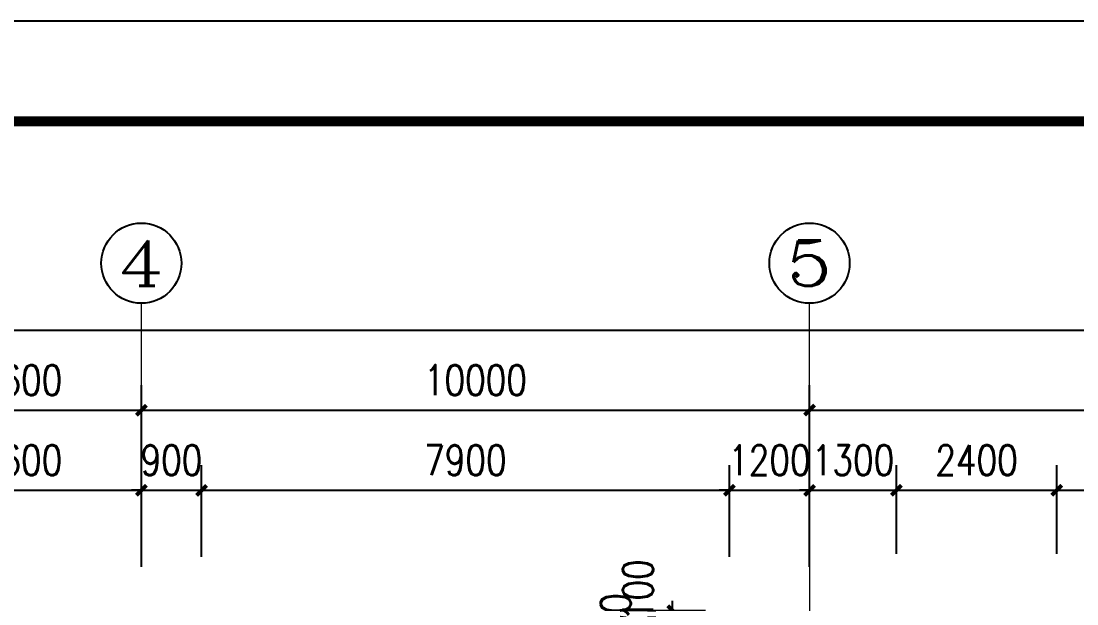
# Model space of a CAD drawing. Extents: x 1417642 to 3570900, y 124798 to 1191112.
# Drawn here: x 1455579 to 1471381, y 625174 to 633898 of the extents above; entities that cross this region are included whole.
import ezdxf
from ezdxf.enums import TextEntityAlignment as Align

# ---------------------------------------------------------------- set-up
doc = ezdxf.new("R2010")
doc.units = 0
doc.header["$LTSCALE"] = 1000
doc.header["$MEASUREMENT"] = 0
doc.linetypes.add('DOTE', pattern=[2.42, 2, -0.2, 0.02, -0.2])
doc.layers.get('0').update_dxf_attribs({"linetype": 'CONTINUOUS'})
doc.layers.get('Defpoints').update_dxf_attribs({"linetype": 'CONTINUOUS'})
for name, color, linetype in [('AXIS', 3, 'CONTINUOUS'), ('AXIS_TEXT', 7, 'CONTINUOUS'), ('DOTE', 1, 'DOTE'), ('PUB_DIM', 3, 'CONTINUOUS'), ('PUB_TITLE', 4, 'CONTINUOUS')]:
    doc.layers.add(name, color=color, linetype=linetype)
doc.styles.add('_TCH_AXIS', font='COMPLEX', dxfattribs={"bigfont": 'GBCBIG'})
doc.styles.add('DIM_FONT', font='SIMPLEX.shx', dxfattribs={"width": 0.8})
doc.dimstyles.new('DIMN150', dxfattribs={"dimscale": 1.5, "dimtxt": 300, "dimasz": 100, "dimexe": 250, "dimexo": 300, "dimgap": 150, "dimtad": 1, "dimdec": 0, "dimzin": 0, "dimdsep": 46, "dimtxsty": 'DIM_FONT', "dimblk": 'ARCHTICK', "dimcen": 0.09, "dimdle": 1.5, "dimclrt": 7, "dimazin": 2, "dimtfac": 1, "dimtdec": 0, "dimtix": 1, "dimtmove": 2, "dimatfit": 3, "dimldrblk": 'ARCHTICK', "dimfxl": 1, "dimtolj": 1, "dimtzin": 0, "dimarcsym": 0})

# ---------------------------------------------------------------- blocks, each defined once
blk = doc.blocks.new('_ArchTick')
at = {"color": 0, "linetype": 'ByBlock', "const_width": 0.4}
blk.add_lwpolyline([(-0.5, -0.5), (0.5, 0.5)], dxfattribs=at)
blk = doc.blocks.new('*D2802')
at = {"layer": 'AXIS', "color": 0, "lineweight": -2}
for p, q in [((1443779, 626710), (1443779, 629649)), ((1588579, 626710), (1588579, 629649)), ((1443776, 629274), (1588581, 629274))]:
    blk.add_line(p, q, dxfattribs=at)
at = {"layer": 'Defpoints', "color": 0}
for p in [(1588579, 629274), (1443779, 626260), (1588579, 626260)]:
    blk.add_point(p, dxfattribs=at)
at = {"layer": 'AXIS', "color": 0, "lineweight": -2, "xscale": 150, "yscale": 150, "zscale": 150, "rotation": 180}
blk.add_blockref('_ArchTick', (1443779, 629274), dxfattribs=at)
at = {"layer": 'AXIS', "color": 0, "lineweight": -2, "xscale": 150, "yscale": 150, "zscale": 150}
blk.add_blockref('_ArchTick', (1588579, 629274), dxfattribs=at)
at = {"layer": 'AXIS', "color": 7, "insert": (1516179, 629724), "char_height": 450, "attachment_point": 5, "style": 'DIM_FONT'}
blk.add_mtext('\\A1;144800', dxfattribs=at)
blk = doc.blocks.new('*D2805')
at = {"layer": 'AXIS', "color": 0, "lineweight": -2}
for p, q in [((1453779, 625726), (1453779, 628449)), ((1457379, 625726), (1457379, 628449)), ((1453776, 628074), (1457381, 628074))]:
    blk.add_line(p, q, dxfattribs=at)
at = {"layer": 'Defpoints', "color": 0}
for p in [(1457379, 628074), (1453779, 625276), (1457379, 625276)]:
    blk.add_point(p, dxfattribs=at)
at = {"layer": 'AXIS', "color": 0, "lineweight": -2, "xscale": 150, "yscale": 150, "zscale": 150, "rotation": 180}
blk.add_blockref('_ArchTick', (1453779, 628074), dxfattribs=at)
at = {"layer": 'AXIS', "color": 0, "lineweight": -2, "xscale": 150, "yscale": 150, "zscale": 150}
blk.add_blockref('_ArchTick', (1457379, 628074), dxfattribs=at)
at = {"layer": 'AXIS', "color": 7, "insert": (1455579, 628524), "char_height": 450, "attachment_point": 5, "style": 'DIM_FONT'}
blk.add_mtext('\\A1;3600', dxfattribs=at)
blk = doc.blocks.new('*D2806')
at = {"layer": 'AXIS', "color": 0, "lineweight": -2}
for p, q in [((1457379, 625726), (1457379, 628449)), ((1467379, 625726), (1467379, 628449)), ((1457376, 628074), (1467381, 628074))]:
    blk.add_line(p, q, dxfattribs=at)
at = {"layer": 'Defpoints', "color": 0}
for p in [(1467379, 628074), (1457379, 625276), (1467379, 625276)]:
    blk.add_point(p, dxfattribs=at)
at = {"layer": 'AXIS', "color": 0, "lineweight": -2, "xscale": 150, "yscale": 150, "zscale": 150, "rotation": 180}
blk.add_blockref('_ArchTick', (1457379, 628074), dxfattribs=at)
at = {"layer": 'AXIS', "color": 0, "lineweight": -2, "xscale": 150, "yscale": 150, "zscale": 150}
blk.add_blockref('_ArchTick', (1467379, 628074), dxfattribs=at)
at = {"layer": 'AXIS', "color": 7, "insert": (1462379, 628524), "char_height": 450, "attachment_point": 5, "style": 'DIM_FONT'}
blk.add_mtext('\\A1;10000', dxfattribs=at)
blk = doc.blocks.new('*D2807')
at = {"layer": 'AXIS', "color": 0, "lineweight": -2}
for p, q in [((1467379, 625726), (1467379, 628449)), ((1477379, 625726), (1477379, 628449)), ((1467376, 628074), (1477381, 628074))]:
    blk.add_line(p, q, dxfattribs=at)
at = {"layer": 'Defpoints', "color": 0}
for p in [(1477379, 628074), (1467379, 625276), (1477379, 625276)]:
    blk.add_point(p, dxfattribs=at)
at = {"layer": 'AXIS', "color": 0, "lineweight": -2, "xscale": 150, "yscale": 150, "zscale": 150, "rotation": 180}
blk.add_blockref('_ArchTick', (1467379, 628074), dxfattribs=at)
at = {"layer": 'AXIS', "color": 0, "lineweight": -2, "xscale": 150, "yscale": 150, "zscale": 150}
blk.add_blockref('_ArchTick', (1477379, 628074), dxfattribs=at)
at = {"layer": 'AXIS', "color": 7, "insert": (1472379, 628524), "char_height": 450, "attachment_point": 5, "style": 'DIM_FONT'}
blk.add_mtext('\\A1;10000', dxfattribs=at)
blk = doc.blocks.new('*D2922')
at = {"layer": 'Defpoints', "color": 0}
for p in [(1468679, 626874), (1467379, 625473), (1468679, 625473)]:
    blk.add_point(p, dxfattribs=at)
at = {"layer": 'PUB_DIM', "color": 0, "lineweight": -2}
for p, q in [((1467379, 625923), (1467379, 627249)), ((1468679, 625923), (1468679, 627249)), ((1467379, 626874), (1467229, 626874)), ((1467379, 626874), (1468679, 626874)), ((1468679, 626874), (1468829, 626874))]:
    blk.add_line(p, q, dxfattribs=at)
at = {"layer": 'PUB_DIM', "color": 0, "lineweight": -2, "xscale": 150, "yscale": 150, "zscale": 150}
blk.add_blockref('_ArchTick', (1467379, 626874), dxfattribs=at)
at = {"layer": 'PUB_DIM', "color": 0, "lineweight": -2, "xscale": 150, "yscale": 150, "zscale": 150, "rotation": 180}
blk.add_blockref('_ArchTick', (1468679, 626874), dxfattribs=at)
at = {"layer": 'PUB_DIM', "color": 7, "insert": (1468029, 627324), "char_height": 450, "attachment_point": 5, "style": 'DIM_FONT'}
blk.add_mtext('\\A1;1300', dxfattribs=at)
blk = doc.blocks.new('*D2923')
at = {"layer": 'Defpoints', "color": 0}
for p in [(1471079, 626874), (1468679, 625473), (1471079, 625473)]:
    blk.add_point(p, dxfattribs=at)
at = {"layer": 'PUB_DIM', "color": 0, "lineweight": -2}
for p, q in [((1468679, 625923), (1468679, 627249)), ((1471079, 625923), (1471079, 627249)), ((1468676, 626874), (1471081, 626874))]:
    blk.add_line(p, q, dxfattribs=at)
at = {"layer": 'PUB_DIM', "color": 0, "lineweight": -2, "xscale": 150, "yscale": 150, "zscale": 150, "rotation": 180}
blk.add_blockref('_ArchTick', (1468679, 626874), dxfattribs=at)
at = {"layer": 'PUB_DIM', "color": 0, "lineweight": -2, "xscale": 150, "yscale": 150, "zscale": 150}
blk.add_blockref('_ArchTick', (1471079, 626874), dxfattribs=at)
at = {"layer": 'PUB_DIM', "color": 7, "insert": (1469879, 627324), "char_height": 450, "attachment_point": 5, "style": 'DIM_FONT'}
blk.add_mtext('\\A1;2400', dxfattribs=at)
blk = doc.blocks.new('*D2924')
at = {"layer": 'Defpoints', "color": 0}
for p in [(1474179, 626874), (1471079, 625473), (1474179, 625473)]:
    blk.add_point(p, dxfattribs=at)
at = {"layer": 'PUB_DIM', "color": 0, "lineweight": -2}
for p, q in [((1471079, 625923), (1471079, 627249)), ((1474179, 625923), (1474179, 627249)), ((1471076, 626874), (1474181, 626874))]:
    blk.add_line(p, q, dxfattribs=at)
at = {"layer": 'PUB_DIM', "color": 0, "lineweight": -2, "xscale": 150, "yscale": 150, "zscale": 150, "rotation": 180}
blk.add_blockref('_ArchTick', (1471079, 626874), dxfattribs=at)
at = {"layer": 'PUB_DIM', "color": 0, "lineweight": -2, "xscale": 150, "yscale": 150, "zscale": 150}
blk.add_blockref('_ArchTick', (1474179, 626874), dxfattribs=at)
at = {"layer": 'PUB_DIM', "color": 7, "insert": (1472629, 627324), "char_height": 450, "attachment_point": 5, "style": 'DIM_FONT'}
blk.add_mtext('\\A1;3100', dxfattribs=at)
blk = doc.blocks.new('*D2992')
at = {"layer": 'Defpoints', "color": 0}
for p in [(1467379, 626874), (1466179, 625428), (1467379, 625428)]:
    blk.add_point(p, dxfattribs=at)
at = {"layer": 'PUB_DIM', "color": 0, "lineweight": -2}
for p, q in [((1466179, 625878), (1466179, 627249)), ((1467379, 625878), (1467379, 627249)), ((1466179, 626874), (1466029, 626874)), ((1466179, 626874), (1467379, 626874)), ((1467379, 626874), (1467529, 626874))]:
    blk.add_line(p, q, dxfattribs=at)
at = {"layer": 'PUB_DIM', "color": 0, "lineweight": -2, "xscale": 150, "yscale": 150, "zscale": 150}
blk.add_blockref('_ArchTick', (1466179, 626874), dxfattribs=at)
at = {"layer": 'PUB_DIM', "color": 0, "lineweight": -2, "xscale": 150, "yscale": 150, "zscale": 150, "rotation": 180}
blk.add_blockref('_ArchTick', (1467379, 626874), dxfattribs=at)
at = {"layer": 'PUB_DIM', "color": 7, "insert": (1466779, 627324), "char_height": 450, "attachment_point": 5, "style": 'DIM_FONT'}
blk.add_mtext('\\A1;1200', dxfattribs=at)
blk = doc.blocks.new('*D2993')
at = {"layer": 'Defpoints', "color": 0}
for p in [(1466179, 626874), (1458279, 625428), (1466179, 625428)]:
    blk.add_point(p, dxfattribs=at)
at = {"layer": 'PUB_DIM', "color": 0, "lineweight": -2}
for p, q in [((1458279, 625878), (1458279, 627249)), ((1466179, 625878), (1466179, 627249)), ((1458276, 626874), (1466181, 626874))]:
    blk.add_line(p, q, dxfattribs=at)
at = {"layer": 'PUB_DIM', "color": 0, "lineweight": -2, "xscale": 150, "yscale": 150, "zscale": 150, "rotation": 180}
blk.add_blockref('_ArchTick', (1458279, 626874), dxfattribs=at)
at = {"layer": 'PUB_DIM', "color": 0, "lineweight": -2, "xscale": 150, "yscale": 150, "zscale": 150}
blk.add_blockref('_ArchTick', (1466179, 626874), dxfattribs=at)
at = {"layer": 'PUB_DIM', "color": 7, "insert": (1462229, 627324), "char_height": 450, "attachment_point": 5, "style": 'DIM_FONT'}
blk.add_mtext('\\A1;7900', dxfattribs=at)
blk = doc.blocks.new('*D2994')
at = {"layer": 'Defpoints', "color": 0}
for p in [(1458279, 626874), (1457379, 625428), (1458279, 625428)]:
    blk.add_point(p, dxfattribs=at)
at = {"layer": 'PUB_DIM', "color": 0, "lineweight": -2}
for p, q in [((1457379, 625878), (1457379, 627249)), ((1458279, 625878), (1458279, 627249)), ((1457379, 626874), (1457229, 626874)), ((1457379, 626874), (1458279, 626874)), ((1458279, 626874), (1458429, 626874))]:
    blk.add_line(p, q, dxfattribs=at)
at = {"layer": 'PUB_DIM', "color": 0, "lineweight": -2, "xscale": 150, "yscale": 150, "zscale": 150}
blk.add_blockref('_ArchTick', (1457379, 626874), dxfattribs=at)
at = {"layer": 'PUB_DIM', "color": 0, "lineweight": -2, "xscale": 150, "yscale": 150, "zscale": 150, "rotation": 180}
blk.add_blockref('_ArchTick', (1458279, 626874), dxfattribs=at)
at = {"layer": 'PUB_DIM', "color": 7, "insert": (1457829, 627324), "char_height": 450, "attachment_point": 5, "style": 'DIM_FONT'}
blk.add_mtext('\\A1;900', dxfattribs=at)
blk = doc.blocks.new('*D2995')
at = {"layer": 'Defpoints', "color": 0}
for p in [(1457379, 626874), (1453779, 625428), (1457379, 625428)]:
    blk.add_point(p, dxfattribs=at)
at = {"layer": 'PUB_DIM', "color": 0, "lineweight": -2}
for p, q in [((1453779, 625878), (1453779, 627249)), ((1457379, 625878), (1457379, 627249)), ((1453776, 626874), (1457381, 626874))]:
    blk.add_line(p, q, dxfattribs=at)
at = {"layer": 'PUB_DIM', "color": 0, "lineweight": -2, "xscale": 150, "yscale": 150, "zscale": 150, "rotation": 180}
blk.add_blockref('_ArchTick', (1453779, 626874), dxfattribs=at)
at = {"layer": 'PUB_DIM', "color": 0, "lineweight": -2, "xscale": 150, "yscale": 150, "zscale": 150}
blk.add_blockref('_ArchTick', (1457379, 626874), dxfattribs=at)
at = {"layer": 'PUB_DIM', "color": 7, "insert": (1455579, 627324), "char_height": 450, "attachment_point": 5, "style": 'DIM_FONT'}
blk.add_mtext('\\A1;3600', dxfattribs=at)
blk = doc.blocks.new('*D3072')
at = {"layer": 'Defpoints', "color": 0}
for p in [(1465330, 624971), (1466273, 624971), (1466273, 624771)]:
    blk.add_point(p, dxfattribs=at)
at = {"layer": 'PUB_DIM', "color": 0, "lineweight": -2}
for p, q in [((1465823, 624971), (1464955, 624971)), ((1465330, 624971), (1465330, 625121)), ((1465330, 624771), (1465330, 624971)), ((1465823, 624771), (1464955, 624771)), ((1465330, 624771), (1465330, 624621))]:
    blk.add_line(p, q, dxfattribs=at)
at = {"layer": 'PUB_DIM', "color": 0, "lineweight": -2, "xscale": 150, "yscale": 150, "zscale": 150}
for p, rotation in [((1465330, 624971), 270), ((1465330, 624771), 90)]:
    blk.add_blockref('_ArchTick', p, dxfattribs=dict(at, rotation=rotation))
at = {"layer": 'PUB_DIM', "color": 7, "insert": (1464478, 624871), "char_height": 450, "attachment_point": 5, "rotation": 90, "style": 'DIM_FONT'}
blk.add_mtext('\\A1;200', dxfattribs=at)
blk = doc.blocks.new('*D3073')
at = {"layer": 'Defpoints', "color": 0}
for p in [(1465330, 625071), (1466273, 625071), (1466273, 624971)]:
    blk.add_point(p, dxfattribs=at)
at = {"layer": 'PUB_DIM', "color": 0, "lineweight": -2}
for p, q in [((1465330, 625071), (1465330, 625221)), ((1465823, 625071), (1464955, 625071)), ((1465823, 624971), (1464955, 624971)), ((1465330, 624971), (1465330, 625071)), ((1465330, 624971), (1465330, 624821))]:
    blk.add_line(p, q, dxfattribs=at)
at = {"layer": 'PUB_DIM', "color": 0, "lineweight": -2, "xscale": 150, "yscale": 150, "zscale": 150}
for p, rotation in [((1465330, 625071), 270), ((1465330, 624971), 90)]:
    blk.add_blockref('_ArchTick', p, dxfattribs=dict(at, rotation=rotation))
at = {"layer": 'PUB_DIM', "color": 7, "insert": (1464812, 625379), "char_height": 450, "attachment_point": 5, "rotation": 90, "style": 'DIM_FONT'}
blk.add_mtext('\\A1;100', dxfattribs=at)

msp = doc.modelspace()

# ---------------------------------------------------------------- linework, layer by layer
at = {"layer": 'AXIS', "lineweight": 0}
for p, q in [((1457378.7, 627057.7, 0), (1457378.7, 629674.2, 0)), ((1467378.7, 627057.7, 0), (1467378.7, 629674.2, 0))]:
    msp.add_line(p, q, dxfattribs=at)
at = {"layer": 'AXIS'}
for centre in [(1457378.7, 630274.2), (1467378.7, 630274.2)]:
    msp.add_circle(centre, 600, dxfattribs=at)
at = {"layer": 'DOTE', "lineweight": 0, "elevation": 0}
msp.add_lwpolyline([(1467378.7, 626370.9), (1467378.7, 515570.4)], dxfattribs=at)
at = {"layer": 'PUB_TITLE'}
msp.add_lwpolyline([(1417642.3, 507748.4), (1618342.3, 507748.4), (1618342.3, 633898.4), (1417642.3, 633898.4)], close=True, dxfattribs=at)
at = {"layer": 'PUB_TITLE', "const_width": 150}
msp.add_lwpolyline([(1421392.3, 509248.4), (1616842.3, 509248.4), (1616842.3, 632398.4), (1421392.3, 632398.4)], close=True, dxfattribs=at)

# ---------------------------------------------------------------- texts
at = {"layer": 'AXIS_TEXT', "style": '_TCH_AXIS'}
for s, width, p, p2 in [('4', 1.3125, (1457039.3, 629934.8), (1457718.1, 629934.8)), ('5', 1.5, (1467039.3, 629934.8), (1467718.1, 629934.8))]:
    msp.add_text(s, height=678.8, dxfattribs=dict(at, width=width)).set_placement(p, p2, align=Align.FIT)

# ---------------------------------------------------------------- dimensions: what is measured, and where the dimension line sits
at = {"layer": 'AXIS'}
for p1, p2, distance, picture, middle in [((1443778.7, 626260.2), (1588578.7, 626260.2), 3013.9, '*D2802', (1516178.7, 629724.2)), ((1453778.7, 625276.3), (1457378.7, 625276.3), 2797.8, '*D2805', (1455578.7, 628524.2)), ((1457378.7, 625276.3), (1467378.7, 625276.3), 2797.8, '*D2806', (1462378.7, 628524.2)), ((1467378.7, 625276.3), (1477378.7, 625276.3), 2797.8, '*D2807', (1472378.7, 628524.2))]:
    dim = msp.add_aligned_dim(p1=p1, p2=p2, distance=distance, dimstyle='DIMN150', dxfattribs=at)
    dim.commit()
    dim.dimension.update_dxf_attribs({"geometry": picture, "text_midpoint": middle})
at = {"layer": 'PUB_DIM'}
for p1, p2, distance, picture, middle in [((1453778.7, 625427.8), (1457378.7, 625427.8), 1446.3, '*D2995', (1455578.7, 627324.2)), ((1457378.7, 625427.8), (1458278.7, 625427.8), 1446.3, '*D2994', (1457828.7, 627324.2)), ((1458278.7, 625427.8), (1466178.7, 625427.8), 1446.3, '*D2993', (1462228.7, 627324.2)), ((1466178.7, 625427.8), (1467378.7, 625427.8), 1446.3, '*D2992', (1466778.7, 627324.2)), ((1467378.7, 625472.7), (1468678.7, 625472.7), 1401.5, '*D2922', (1468028.7, 627324.2)), ((1468678.7, 625472.7), (1471078.7, 625472.7), 1401.5, '*D2923', (1469878.7, 627324.2)), ((1471078.7, 625472.7), (1474178.7, 625472.7), 1401.5, '*D2924', (1472628.7, 627324.2))]:
    dim = msp.add_aligned_dim(p1=p1, p2=p2, distance=distance, dimstyle='DIMN150', dxfattribs=at)
    dim.commit()
    dim.dimension.update_dxf_attribs({"geometry": picture, "text_midpoint": middle})
for base, p1, p2, picture, middle in [((1465329.6, 625070.9), (1466273.3, 624970.9), (1466273.3, 625070.9), '*D3073', (1464812.1, 625379.4)), ((1465329.6, 624970.9), (1466273.3, 624770.9), (1466273.3, 624970.9), '*D3072', (1464478.3, 624870.9))]:
    dim = msp.add_linear_dim(base=base, p1=p1, p2=p2, angle=90, dimstyle='DIMN150', dxfattribs=at)
    dim.commit()
    dim.dimension.update_dxf_attribs({"geometry": picture, "text_midpoint": middle, "dimtype": 129})

doc.saveas('drawing.dxf')
